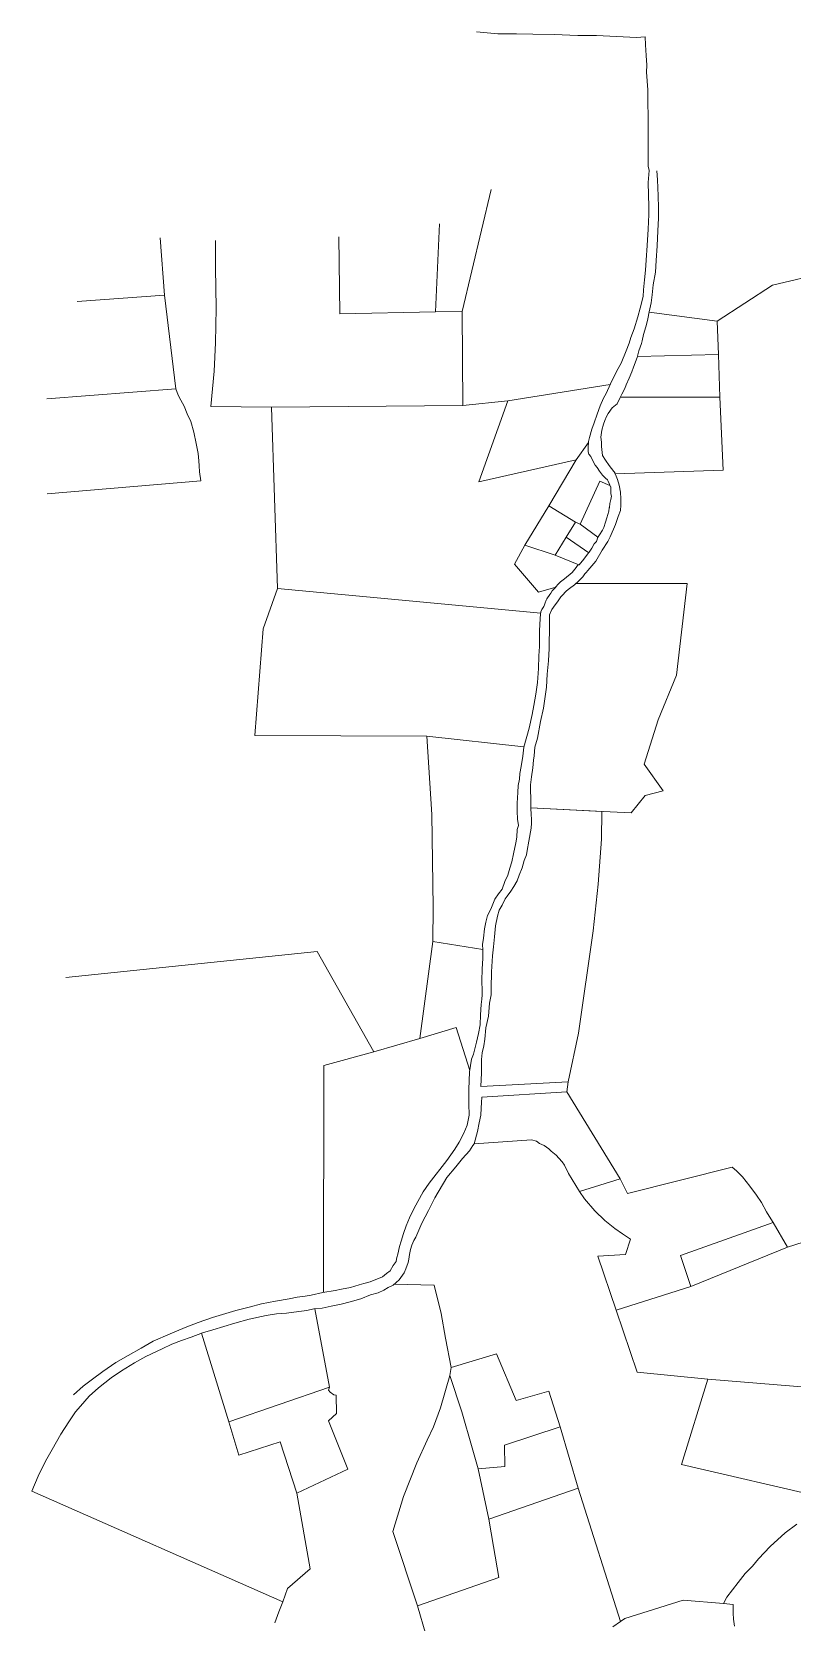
# Model space of a CAD drawing. Header units: millimetres. Extents: x 612319 to 615713, y 1315830 to 1319872.
# Drawn here: x 612359 to 613023, y 1317574 to 1318962 of the extents above; entities that cross this region are included whole.
import ezdxf

# ---------------------------------------------------------------- set-up
doc = ezdxf.new("R2010")
doc.units = ezdxf.units.MM
doc.layers.add('2', color=7, linetype='Continuous')

msp = doc.modelspace()

# ---------------------------------------------------------------- linework, layer by layer
at = {"layer": '2', "color": 1, "lineweight": 0}
for p, q in [((612734.872, 1318717.907), (612760.355, 1318824.618)), ((612711.643, 1318717.804), (612715.251, 1318794.539)), ((612475.127, 1318732.31), (612471.222, 1318782.406)), ((612519.56, 1318756.039), (612519.442, 1318780.058)), ((612627.351, 1318783.167), (612627.985, 1318715.936)), ((613005.765, 1318740.995), (613175.68, 1318781.153)), ((612520.25, 1318721.086), (612519.56, 1318756.039)), ((612398.684, 1318726.836), (612475.127, 1318732.31)), ((612475.127, 1318732.31), (612484.945, 1318650.658)), ((612957.458, 1318709.642), (613005.765, 1318740.995)), ((612519.571, 1318690.718), (612520.25, 1318721.086)), ((612627.985, 1318715.936), (612711.643, 1318717.804)), ((612711.643, 1318717.804), (612734.872, 1318717.907)), ((612735.423, 1318636.062), (612734.872, 1318717.907)), ((612957.458, 1318709.642), (612898.038, 1318717.512)), ((612958.686, 1318680.402), (612957.458, 1318709.642)), ((612518.541, 1318665.816), (612519.571, 1318690.718)), ((612887.864, 1318678.723), (612958.686, 1318680.402)), ((612959.739, 1318643.156), (612958.686, 1318680.402)), ((612515.448, 1318635.209), (612518.541, 1318665.816)), ((612372.435, 1318641.861), (612484.945, 1318650.658)), ((612484.945, 1318650.658), (612487.071, 1318645.053)), ((612774.794, 1318639.998), (612864.14, 1318654.398)), ((612487.071, 1318645.053), (612489.205, 1318640.718)), ((612489.205, 1318640.718), (612492.094, 1318635.361)), ((612492.094, 1318635.361), (612494.975, 1318628.607)), ((612568.374, 1318634.483), (612515.448, 1318635.209)), ((612568.374, 1318634.483), (612735.423, 1318636.062)), ((612573.822, 1318476.101), (612568.374, 1318634.483)), ((612735.423, 1318636.062), (612774.794, 1318639.998)), ((612774.794, 1318639.998), (612749.387, 1318569.252)), ((612873.136, 1318643.308), (612959.739, 1318643.156)), ((612962.671, 1318579.463), (612959.739, 1318643.156)), ((612494.975, 1318628.607), (612497.984, 1318622.106)), ((612497.984, 1318622.106), (612500.724, 1318612.811)), ((612500.724, 1318612.811), (612502.699, 1318602.886)), ((612502.699, 1318602.886), (612504.298, 1318593.98)), ((612504.298, 1318593.98), (612504.897, 1318587.622)), ((612845.131, 1318603.801), (612834.539, 1318588.394)), ((612504.897, 1318587.622), (612505.381, 1318583.425)), ((612505.381, 1318583.425), (612505.73, 1318577.958)), ((612505.73, 1318577.958), (612506.703, 1318570.326)), ((612749.387, 1318569.252), (612834.539, 1318588.394)), ((612834.539, 1318588.394), (612810.577, 1318548.519)), ((612868.551, 1318576.303), (612962.671, 1318579.463)), ((612506.703, 1318570.326), (612372.472, 1318558.875)), ((612837.832, 1318532.309), (612855.065, 1318569.824)), ((612855.065, 1318569.824), (612863.925, 1318566.258)), ((612810.577, 1318548.519), (612789.692, 1318513.961)), ((612810.577, 1318548.519), (612833.906, 1318534.112)), ((612825.703, 1318520.944), (612833.906, 1318534.112)), ((612833.906, 1318534.112), (612837.832, 1318532.309)), ((612837.832, 1318532.309), (612853.441, 1318520.979)), ((612789.692, 1318513.961), (612780.49, 1318497.58)), ((612789.692, 1318513.961), (612816.215, 1318505.242)), ((612816.215, 1318505.242), (612825.703, 1318520.944)), ((612825.703, 1318520.944), (612845.386, 1318507.395)), ((612780.49, 1318497.58), (612801.68, 1318473.048)), ((612816.215, 1318505.242), (612836.775, 1318496.796)), ((612834.091, 1318480.464), (612931.37, 1318480.645)), ((612931.37, 1318480.645), (612922.144, 1318400.63)), ((612561.058, 1318441.109), (612573.822, 1318476.101)), ((612573.822, 1318476.101), (612803.464, 1318454.544)), ((612801.68, 1318473.048), (612816.69, 1318477.51)), ((612553.93, 1318348.003), (612561.058, 1318441.109)), ((612922.144, 1318400.63), (612906.172, 1318361.582)), ((612906.172, 1318361.582), (612893.757, 1318322.766)), ((612553.93, 1318348.003), (612704.084, 1318347.278)), ((612704.084, 1318347.278), (612788.773, 1318337.857)), ((612708.52, 1318278.878), (612704.084, 1318347.278)), ((612893.757, 1318322.766), (612910.511, 1318299.659)), ((612894.742, 1318295.561), (612882.591, 1318280.384)), ((612910.511, 1318299.659), (612894.742, 1318295.561)), ((612709.712, 1318198.045), (612708.52, 1318278.878)), ((612858.091, 1318281.55), (612794.865, 1318284.796)), ((612856.789, 1318281.469), (612794.865, 1318284.796)), ((612856.525, 1318257.325), (612856.789, 1318281.469)), ((612882.591, 1318280.384), (612858.091, 1318281.55)), ((612853.51, 1318218.076), (612856.525, 1318257.325)), ((612849.345, 1318177.436), (612853.51, 1318218.076)), ((612709.415, 1318168.055), (612709.712, 1318198.045)), ((612836.399, 1318088.054), (612849.345, 1318177.436)), ((612698.018, 1318083.365), (612709.415, 1318168.055)), ((612753.027, 1318160.918), (612709.415, 1318168.055)), ((612608.329, 1318159.437), (612388.864, 1318136.596)), ((612657.716, 1318071.809), (612608.329, 1318159.437)), ((612698.018, 1318083.365), (612729.678, 1318092.944)), ((612729.678, 1318092.944), (612741.478, 1318055.538)), ((612657.716, 1318071.809), (612698.018, 1318083.365)), ((612827.399, 1318045.412), (612836.399, 1318088.054)), ((612614.238, 1318059.892), (612657.716, 1318071.809)), ((612613.862, 1317861.634), (612614.238, 1318059.892)), ((612751.219, 1318041.461), (612827.399, 1318045.412)), ((612752.181, 1318032.178), (612826.208, 1318036.778)), ((612826.208, 1318036.778), (612827.399, 1318045.412)), ((612872.995, 1317960.731), (612826.208, 1318036.778)), ((612745.477, 1317991.428), (612795.38, 1317994.788)), ((612795.38, 1317994.788), (612799.689, 1317993.616)), ((612799.689, 1317993.616), (612802.469, 1317991.564)), ((612802.469, 1317991.564), (612806.395, 1317989.887)), ((612806.395, 1317989.887), (612810.694, 1317986.936)), ((612810.694, 1317986.936), (612812.587, 1317985.144)), ((612812.587, 1317985.144), (612816.882, 1317981.431)), ((612816.882, 1317981.431), (612819.28, 1317979)), ((612819.28, 1317979), (612822.308, 1317975.804)), ((612822.308, 1317975.804), (612824.322, 1317972.74)), ((612824.322, 1317972.74), (612827.708, 1317965.602)), ((612879.27, 1317948.109), (612970.663, 1317971.023)), ((612970.663, 1317971.023), (612974.452, 1317967.821)), ((612974.452, 1317967.821), (612979.627, 1317962.577)), ((612827.708, 1317965.602), (612837.265, 1317949.654)), ((612837.265, 1317949.654), (612872.995, 1317960.731)), ((612872.995, 1317960.731), (612879.27, 1317948.109)), ((612979.627, 1317962.577), (612986.054, 1317954.402)), ((612986.054, 1317954.402), (612991.975, 1317946.611)), ((612837.265, 1317949.654), (612841.672, 1317943.525)), ((612841.672, 1317943.525), (612850.752, 1317933.045)), ((612991.975, 1317946.611), (612996.254, 1317940.102)), ((612996.254, 1317940.102), (613000.524, 1317931.941)), ((612850.752, 1317933.045), (612859.335, 1317924.474)), ((613000.524, 1317931.941), (613004.424, 1317925.815)), ((613004.424, 1317925.815), (613006.437, 1317922.752)), ((612859.335, 1317924.474), (612868.307, 1317917.426)), ((612868.307, 1317917.426), (612874.754, 1317912.809)), ((612874.754, 1317912.809), (612881.837, 1317908.315)), ((613006.437, 1317922.752), (612925.545, 1317893.797)), ((613006.437, 1317922.752), (613018.927, 1317901.311)), ((613018.927, 1317901.311), (613085.586, 1317922.384)), ((612881.837, 1317908.315), (612877.445, 1317894.873)), ((612934.531, 1317866.796), (613018.927, 1317901.311)), ((612877.445, 1317894.873), (612853.446, 1317893.377)), ((612853.446, 1317893.377), (612869.426, 1317846.252)), ((612925.545, 1317893.797), (612934.531, 1317866.796)), ((612710.506, 1317868.003), (612675.321, 1317868.768)), ((612716.459, 1317843.31), (612710.506, 1317868.003)), ((612934.531, 1317866.796), (612869.426, 1317846.252)), ((612606.328, 1317847.302), (612619.119, 1317779.006)), ((612720.398, 1317821.681), (612716.459, 1317843.31)), ((612869.426, 1317846.252), (612887.778, 1317792.122)), ((612531.239, 1317748.825), (612507.472, 1317826.05)), ((612725.204, 1317796.232), (612720.398, 1317821.681)), ((612764.874, 1317808.174), (612725.204, 1317796.232)), ((612782.032, 1317767.395), (612764.874, 1317808.174)), ((612715.865, 1317760.964), (612724.022, 1317789.251)), ((612725.204, 1317796.232), (612724.022, 1317789.251)), ((612724.022, 1317789.251), (612734.758, 1317757.537)), ((612887.778, 1317792.122), (612949.432, 1317786.001)), ((612619.119, 1317779.006), (612531.239, 1317748.825)), ((612618.089, 1317776.344), (612619.119, 1317779.006)), ((612619.602, 1317774.682), (612618.089, 1317776.344)), ((612622.762, 1317772.247), (612619.602, 1317774.682)), ((612810.51, 1317775.47), (612782.032, 1317767.395)), ((612820.361, 1317744.27), (612810.51, 1317775.47)), ((612949.432, 1317786.001), (612926.543, 1317711.552)), ((612949.432, 1317786.001), (613092.923, 1317774.136)), ((612625.044, 1317771.85), (612622.762, 1317772.247)), ((612625.336, 1317756.09), (612625.044, 1317771.85)), ((612709.805, 1317744.356), (612715.865, 1317760.964)), ((612531.239, 1317748.825), (612539.959, 1317719.666)), ((612618.318, 1317749.655), (612625.336, 1317756.09)), ((612635.088, 1317707.481), (612618.318, 1317749.655)), ((612734.758, 1317757.537), (612743.591, 1317725.962)), ((612539.959, 1317719.666), (612576.072, 1317731.122)), ((612576.072, 1317731.122), (612590.669, 1317686.293)), ((612695.284, 1317712.934), (612704.281, 1317732.827)), ((612704.281, 1317732.827), (612709.805, 1317744.356)), ((612771.909, 1317728.192), (612820.361, 1317744.27)), ((612836.305, 1317690.918), (612820.361, 1317744.27)), ((612743.591, 1317725.962), (612748.818, 1317707.628)), ((612772.185, 1317709.636), (612771.909, 1317728.192)), ((612590.669, 1317686.293), (612635.088, 1317707.481)), ((612683.565, 1317683.4), (612695.284, 1317712.934)), ((612748.818, 1317707.628), (612772.185, 1317709.636)), ((612748.818, 1317707.628), (612758.215, 1317663.596)), ((612926.543, 1317711.552), (613051.912, 1317682.395)), ((612836.305, 1317690.918), (612758.215, 1317663.596)), ((612873.215, 1317574.268), (612836.305, 1317690.918)), ((612578.455, 1317591.696), (612359.201, 1317688.171)), ((612590.669, 1317686.293), (612602.1, 1317620.516)), ((612674.255, 1317653.087), (612683.565, 1317683.4)), ((612758.215, 1317663.596), (612762.396, 1317639.804)), ((612695.845, 1317588.134), (612674.255, 1317653.087)), ((613016.96, 1317651.868), (613003.69, 1317639.755)), ((613027.156, 1317659.3), (613016.96, 1317651.868)), ((612762.396, 1317639.804), (612766.812, 1317612.833)), ((613003.69, 1317639.755), (612993.602, 1317629.019)), ((612602.1, 1317620.516), (612582.455, 1317603.234)), ((612988.361, 1317622.572), (612981.852, 1317616.26)), ((612993.602, 1317629.019), (612988.361, 1317622.572)), ((612766.812, 1317612.833), (612695.845, 1317588.134)), ((612975.842, 1317608.42), (612965.995, 1317595.522)), ((612981.852, 1317616.26), (612975.842, 1317608.42)), ((612582.455, 1317603.234), (612578.455, 1317591.696)), ((612927.775, 1317592.975), (612877.039, 1317577.039)), ((612963.046, 1317590.203), (612927.775, 1317592.975)), ((612965.995, 1317595.522), (612963.046, 1317590.203)), ((612571.496, 1317573.314), (612574.977, 1317582.695)), ((612574.977, 1317582.695), (612578.455, 1317591.696)), ((612695.845, 1317588.134), (612703.066, 1317563.178)), ((612971.544, 1317589.131), (612963.046, 1317590.203)), ((612971.501, 1317581.633), (612971.544, 1317589.131)), ((612971.725, 1317576.295), (612971.501, 1317581.633)), ((612866.463, 1317569.865), (612873.215, 1317574.268)), ((612877.039, 1317577.039), (612873.215, 1317574.268)), ((612972.579, 1317570.316), (612971.725, 1317576.295))]:
    msp.add_line(p, q, dxfattribs=at)
for points in [[(612864.364, 1318654.918), (612869.887, 1318666.32), (612873.732, 1318672.903), (612878.109, 1318683.677), (612880.812, 1318690.267), (612882.11, 1318695.342), (612885.072, 1318702.821), (612888.305, 1318713.475), (612890.251, 1318720.833), (612892.976, 1318731.236), (612893.136, 1318737.081), (612894.073, 1318745.716), (612894.882, 1318754.099), (612895.693, 1318762.735), (612896.401, 1318775.693), (612897.244, 1318790.048), (612897.823, 1318802.625), (612897.863, 1318809.742), (612897.539, 1318819.784), (612897.347, 1318830.587), (612898.167, 1318841.002), (612897.301, 1318844.948), (612897.407, 1318863.501), (612897.35, 1318875.956), (612897.291, 1318887.902), (612897.11, 1318900.739), (612896.918, 1318911.669), (612895.989, 1318926.925), (612896.151, 1318933.151), (612895.563, 1318941.416), (612894.981, 1318950.696), (612894.64, 1318957.688), (612887.15, 1318957.356), (612852.126, 1318958.982), (612835.879, 1318958.961), (612815.194, 1318959.859), (612796.538, 1318960.234), (612782.323, 1318960.581), (612766.076, 1318960.56), (612747.554, 1318962.206)], [(612904.768, 1318840.959), (612905.484, 1318833.076), (612906.04, 1318819.093), (612906.233, 1318808.416), (612906.309, 1318799.393), (612905.867, 1318788.594), (612905.284, 1318775.254), (612904.196, 1318762.553), (612903.631, 1318752.39), (612901.791, 1318741.345), (612900.852, 1318732.456), (612899.925, 1318725.599), (612898.104, 1318717.859)], [(612898.104, 1318717.859), (612896.926, 1318711.639), (612895.884, 1318706.817), (612894.459, 1318701.87), (612893.168, 1318698.066), (612891.994, 1318692.355), (612891.347, 1318690.199), (612889.279, 1318683.731), (612887.595, 1318677.769)], [(612887.637, 1318677.919), (612884.628, 1318669.401), (612883.083, 1318665.471), (612880.767, 1318659.895), (612878.194, 1318653.939), (612876.908, 1318650.897), (612874.341, 1318645.957), (612872.67, 1318642.283)], [(612845.166, 1318604.464), (612845.947, 1318607.89), (612848.02, 1318615.375), (612850.082, 1318620.826), (612852.917, 1318628.305), (612855.497, 1318635.659), (612858.201, 1318642.504), (612860.763, 1318646.554), (612864.364, 1318654.918)], [(612872.67, 1318642.283), (612870.104, 1318637.47), (612865.895, 1318633.812), (612862.264, 1318629.098), (612860.903, 1318626.474), (612859.613, 1318622.797), (612858.326, 1318619.629), (612856.774, 1318614.555), (612856.104, 1318608.46), (612856.46, 1318604.009), (612856.691, 1318600.068), (612857.535, 1318592.184), (612859.925, 1318588.355), (612863.326, 1318583.631), (612867.357, 1318578.267), (612868.364, 1318576.863)], [(612864.692, 1318564.242), (612862.487, 1318570.039), (612861.865, 1318571.004), (612860.09, 1318572.596), (612857.565, 1318575.027), (612854.92, 1318578.603), (612852.653, 1318581.795), (612850.888, 1318583.967), (612848.754, 1318588.174), (612847.249, 1318591.361), (612845.485, 1318593.533), (612845.024, 1318595.391), (612844.882, 1318599.129), (612845.166, 1318604.464)], [(612868.304, 1318576.946), (612869.365, 1318574.188), (612870.617, 1318571.257), (612871.986, 1318566.418), (612873.222, 1318560.437), (612873.568, 1318554.462), (612873.537, 1318548.871), (612873.004, 1318544.426), (612871.196, 1318538.974), (612868.872, 1318532.126), (612863.988, 1318521.356), (612862.061, 1318517.302), (612857.067, 1318509.582), (612851.556, 1318500.214), (612844.654, 1318491.872), (612843.275, 1318490.128)], [(612853.067, 1318520.41), (612854.731, 1318522.941), (612857.495, 1318527.227), (612858.576, 1318529.525), (612859.998, 1318534.09), (612861.29, 1318538.021), (612862.973, 1318543.856), (612863.117, 1318546.778), (612863.499, 1318547.03), (612863.772, 1318550.459), (612864.68, 1318553.885), (612865.204, 1318556.677), (612864.582, 1318558.969), (612864.605, 1318563.035), (612864.743, 1318564.941)], [(612844.404, 1318506.129), (612845.76, 1318507.877), (612848.193, 1318511.546), (612850.245, 1318515.218), (612851.053, 1318516.097), (612852.227, 1318517.19), (612852.544, 1318517.872), (612853.067, 1318520.41)], [(612816.52, 1318477.307), (612819.076, 1318480.347), (612820.695, 1318481.942), (612824.305, 1318484.761), (612830.937, 1318490.309), (612833.364, 1318492.962), (612834.322, 1318494.421), (612835.627, 1318496.292), (612836.558, 1318496.754), (612837.194, 1318496.876)], [(612837.194, 1318496.876), (612841.157, 1318501.807), (612844.482, 1318506.233)], [(612843.275, 1318490.128), (612842.099, 1318488.965), (612840.181, 1318486.436), (612836.861, 1318483.027), (612832.906, 1318479.367)], [(612832.906, 1318479.367), (612828.572, 1318476.091), (612826.148, 1318474.073), (612822.062, 1318469.779), (612820.915, 1318468.897), (612818.098, 1318464.595), (612816.052, 1318461.939), (612813.237, 1318457.891), (612811.18, 1318453.329), (612811.259, 1318444.941), (612810.887, 1318423.975), (612810.189, 1318412.923), (612809.235, 1318401.365), (612808.41, 1318390.187), (612807.209, 1318379.774), (612805.894, 1318371.776), (612803.416, 1318359.974), (612800.542, 1318345.632), (612798.339, 1318337.64), (612797.788, 1318330.019), (612797.132, 1318326.337), (612796.713, 1318319.605), (612795.4, 1318311.861), (612794.598, 1318304.75), (612794.694, 1318299.284), (612794.916, 1318293.691), (612794.864, 1318284.542)], [(612803.266, 1318453.422), (612803.706, 1318455.92), (612804.476, 1318457.991), (612806.078, 1318460.558), (612806.786, 1318461.873), (612807.443, 1318463.7), (612808.268, 1318466.168), (612808.848, 1318467.324), (612811.533, 1318470.865), (612812.392, 1318472.244), (612813.536, 1318474.085), (612814.222, 1318474.914), (612816.648, 1318477.44)], [(612788.692, 1318337.576), (612793.483, 1318354.32), (612796.089, 1318366.248), (612797.53, 1318374.118), (612799.109, 1318383.893), (612800.69, 1318394.177), (612801.521, 1318406.371), (612801.711, 1318417.427), (612802.519, 1318425.682), (612802.344, 1318439.662), (612802.626, 1318444.616), (612802.91, 1318449.952), (612803.314, 1318453.889)], [(612753.037, 1318160.781), (612752.683, 1318165.485), (612753.602, 1318170.817), (612754.284, 1318179.2), (612755.713, 1318185.036), (612757.014, 1318190.62), (612759.839, 1318196.32), (612763.442, 1318204.938), (612766.77, 1318209.746), (612769.965, 1318213.664), (612772.162, 1318220.513), (612774.731, 1318225.96), (612776.669, 1318231.921), (612778.351, 1318237.501), (612779.787, 1318244.609), (612781.872, 1318254.126), (612782.789, 1318259.077), (612783.08, 1318265.683), (612784.116, 1318269.362), (612783.131, 1318274.706), (612783.045, 1318281.95), (612782.957, 1318288.813), (612783.518, 1318298.214), (612783.933, 1318304.184), (612784.981, 1318309.896), (612785.135, 1318314.724), (612786.313, 1318320.943), (612787.759, 1318329.83), (612788.692, 1318337.576)], [(612794.864, 1318284.542), (612795.214, 1318278.948), (612795.571, 1318274.752), (612795.425, 1318271.448), (612795.146, 1318267.002), (612793.051, 1318255.706), (612791.736, 1318247.581), (612791.079, 1318243.773), (612789.147, 1318238.829), (612787.207, 1318232.36), (612784.759, 1318226.022), (612782.954, 1318221.078), (612780.133, 1318216.013), (612777.444, 1318211.836), (612774.247, 1318207.663), (612772.329, 1318205.261), (612769.887, 1318199.813), (612767.323, 1318195.382), (612765.769, 1318190.054), (612764.073, 1318181.805), (612763.002, 1318172.153), (612762.192, 1318163.517), (612761.513, 1318155.642), (612760.543, 1318141.415), (612760.21, 1318127.311), (612760.177, 1318121.593), (612758.866, 1318114.23), (612757.913, 1318102.799), (612755.697, 1318092.647), (612754.753, 1318082.867), (612753.704, 1318076.901), (612752.273, 1318070.811), (612751.733, 1318065.095), (612751.795, 1318053.53), (612751.219, 1318041.461)], [(612741.263, 1318054.235), (612743.104, 1318065.406), (612744.778, 1318069.716), (612746.208, 1318075.552), (612747.504, 1318080.246), (612749.069, 1318087.734), (612750.508, 1318095.222), (612751.066, 1318104.114), (612751.624, 1318113.007), (612752.159, 1318117.832), (612752.306, 1318121.39), (612752.324, 1318124.567), (612752.124, 1318133.972), (612752.433, 1318143.756), (612752.996, 1318153.537), (612753.037, 1318160.781)], [(612613.24, 1317861.521), (612624.041, 1317863.484), (612629.632, 1317864.591), (612637.51, 1317866.065), (612644.884, 1317868.177), (612649.207, 1317869.42), (612654.673, 1317870.909), (612657.982, 1317872.413), (612661.925, 1317873.912), (612665.488, 1317875.414), (612668.803, 1317878.061), (612671.99, 1317880.582), (612674.809, 1317885.138), (612677.367, 1317888.553), (612677.633, 1317890.712), (612677.895, 1317892.235), (612678.8, 1317895.025), (612680.234, 1317901.751), (612681.784, 1317906.57), (612683.598, 1317913.04), (612686.049, 1317919.886), (612688.88, 1317926.73), (612692.733, 1317934.711), (612696.195, 1317940.916), (612700.813, 1317949.4), (612706.06, 1317956.991), (612721.404, 1317976.716), (612728.568, 1317986.709), (612732.284, 1317992.785), (612736.391, 1318000.764), (612739.223, 1318007.735), (612740.922, 1318016.366), (612740.725, 1318026.407), (612740.795, 1318038.86), (612741.263, 1318054.235)], [(612745.351, 1317991.278), (612748.204, 1318002.212), (612749.769, 1318009.7), (612751.203, 1318016.426), (612751.619, 1318022.523), (612751.902, 1318027.605), (612752.181, 1318032.178)], [(612674.585, 1317868.111), (612679.816, 1317872.779), (612684.166, 1317878.85), (612685.835, 1317882.144), (612687.77, 1317887.723), (612688.421, 1317890.641), (612688.826, 1317894.832), (612689.738, 1317899.02), (612690.902, 1317902.825), (612692.83, 1317907.006), (612694.37, 1317910.046), (612699.643, 1317922.085), (612705.418, 1317933.231), (612710.939, 1317944.378), (612721.574, 1317961.973), (612729.37, 1317971.454), (612735.25, 1317978.659), (612741.253, 1317985.228), (612744.199, 1317989.911), (612745.477, 1317991.428)], [(612395.684, 1317772.33), (612403.976, 1317779.774), (612412.135, 1317785.948), (612421.313, 1317792.75), (612432.653, 1317800.428), (612443.35, 1317806.586), (612454.81, 1317812.992), (612465.126, 1317819.152), (612480.013, 1317825.409), (612492.991, 1317831.043), (612504.312, 1317835.29), (612517.031, 1317839.782), (612537.375, 1317846.004), (612548.941, 1317848.724), (612559.619, 1317851.577), (612571.946, 1317854.166), (612583.761, 1317855.995), (612590.751, 1317857.474), (612597.991, 1317858.444), (612603.073, 1317859.3), (612613.24, 1317861.521)], [(612605.543, 1317847.211), (612612.783, 1317848.053), (612620.662, 1317849.654), (612629.304, 1317851.504), (612637.057, 1317853.36), (612646.593, 1317856.22), (612654.989, 1317859.47), (612661.601, 1317861.46), (612666.437, 1317863.716), (612670.384, 1317865.851), (612674.585, 1317868.111)], [(612508.324, 1317826.368), (612517.097, 1317829.107), (612536.549, 1317834.699), (612549.009, 1317838.303), (612563.752, 1317841.638), (612572.898, 1317842.849), (612581.661, 1317843.681), (612592.203, 1317844.884), (612599.316, 1317845.854), (612605.543, 1317847.211)], [(612359.236, 1317688.279), (612364.817, 1317701.237), (612371.112, 1317714.413), (612377.007, 1317724.414), (612384.572, 1317737.836), (612391.616, 1317748.846), (612397.249, 1317757.324), (612401.594, 1317762.506), (612409.385, 1317770.97), (612417.423, 1317778.288), (612428.515, 1317786.985), (612437.562, 1317793.153), (612448.772, 1317800.323), (612458.704, 1317805.85), (612472.958, 1317812.493), (612481.486, 1317816.631), (612490.007, 1317819.625), (612498.275, 1317822.621), (612508.324, 1317826.368)]]:
    msp.add_lwpolyline(points, dxfattribs=at)

doc.saveas('drawing.dxf')
